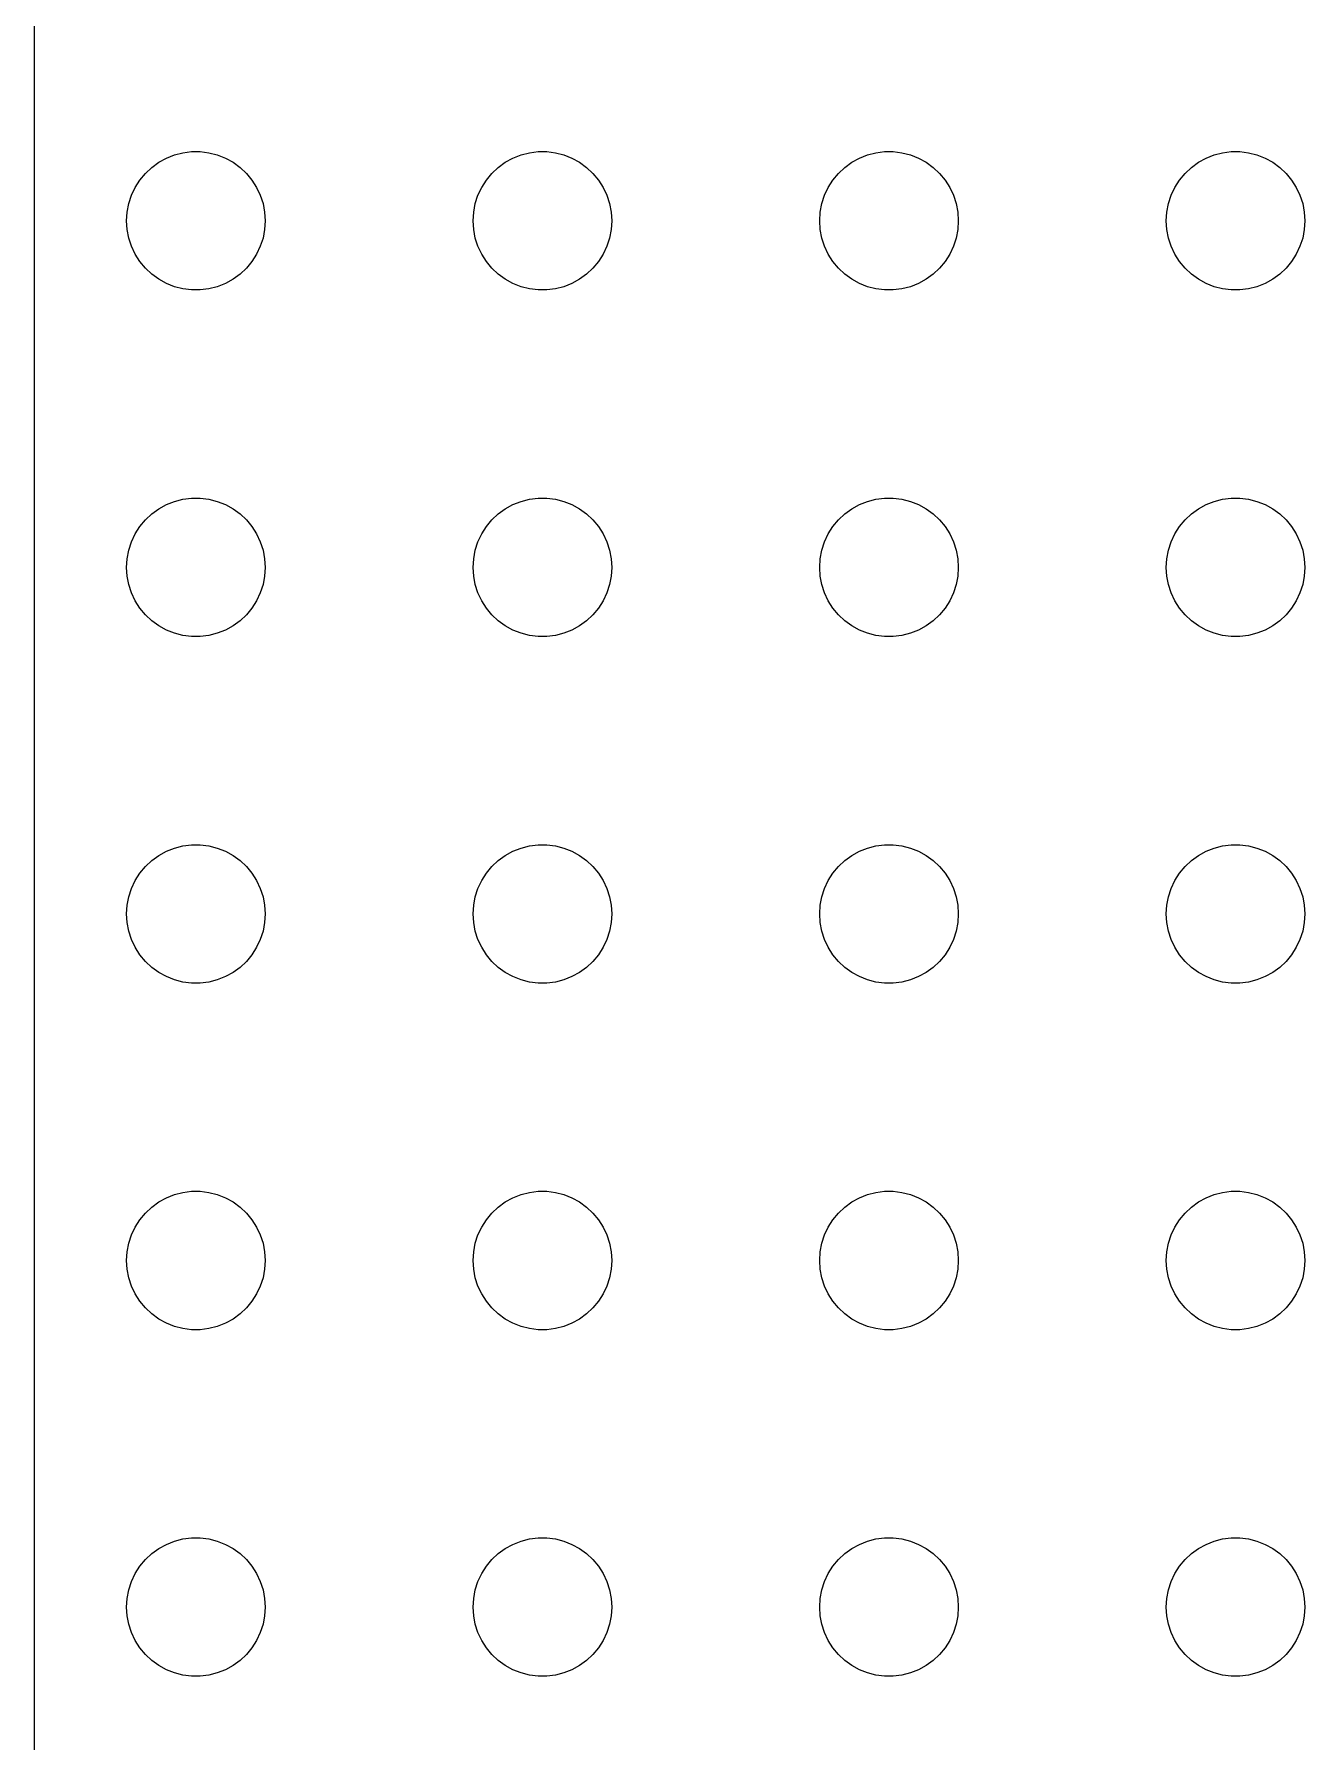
# Model space of a CAD drawing. Header units: metres. Extents: x -142 to 142, y -142 to 142.
# Drawn here: x -142 to -87, y -5.8 to 68.1 of the extents above; entities that cross this region are included whole.
import ezdxf

# ---------------------------------------------------------------- set-up
doc = ezdxf.new("R2010")
doc.units = ezdxf.units.M

msp = doc.modelspace()

# ---------------------------------------------------------------- linework, layer by layer
for p, q in [((-142, 137), (-142, -137)), ((-136.277, 62.7145), (-135.927, 62.8532)), ((-135.927, 62.8532), (-135.562, 62.9469)), ((-135.562, 62.9469), (-135.188, 62.9941)), ((-135.188, 62.9941), (-134.812, 62.9941)), ((-134.812, 62.9941), (-134.438, 62.9469)), ((-134.438, 62.9469), (-134.073, 62.8532)), ((-134.073, 62.8532), (-133.723, 62.7145)), ((-121.277, 62.7145), (-120.927, 62.8532)), ((-120.927, 62.8532), (-120.562, 62.9469)), ((-120.562, 62.9469), (-120.188, 62.9941)), ((-120.188, 62.9941), (-119.812, 62.9941)), ((-119.812, 62.9941), (-119.438, 62.9469)), ((-119.438, 62.9469), (-119.073, 62.8532)), ((-119.073, 62.8532), (-118.723, 62.7145)), ((-106.277, 62.7145), (-105.927, 62.8532)), ((-105.927, 62.8532), (-105.562, 62.9469)), ((-105.562, 62.9469), (-105.188, 62.9941)), ((-105.188, 62.9941), (-104.812, 62.9941)), ((-104.812, 62.9941), (-104.438, 62.9469)), ((-104.438, 62.9469), (-104.073, 62.8532)), ((-104.073, 62.8532), (-103.723, 62.7145)), ((-91.2773, 62.7145), (-90.927, 62.8532)), ((-90.927, 62.8532), (-90.5621, 62.9469)), ((-90.5621, 62.9469), (-90.1884, 62.9941)), ((-90.1884, 62.9941), (-89.8116, 62.9941)), ((-89.8116, 62.9941), (-89.4379, 62.9469)), ((-89.4379, 62.9469), (-89.073, 62.8532)), ((-89.073, 62.8532), (-88.7227, 62.7145)), ((-137.187, 62.0536), (-136.912, 62.3115)), ((-136.912, 62.3115), (-136.607, 62.533)), ((-136.607, 62.533), (-136.277, 62.7145)), ((-133.723, 62.7145), (-133.393, 62.533)), ((-133.393, 62.533), (-133.088, 62.3115)), ((-133.088, 62.3115), (-132.813, 62.0536)), ((-122.187, 62.0536), (-121.912, 62.3115)), ((-121.912, 62.3115), (-121.607, 62.533)), ((-121.607, 62.533), (-121.277, 62.7145)), ((-118.723, 62.7145), (-118.393, 62.533)), ((-118.393, 62.533), (-118.088, 62.3115)), ((-118.088, 62.3115), (-117.813, 62.0536)), ((-107.187, 62.0536), (-106.912, 62.3115)), ((-106.912, 62.3115), (-106.607, 62.533)), ((-106.607, 62.533), (-106.277, 62.7145)), ((-103.723, 62.7145), (-103.393, 62.533)), ((-103.393, 62.533), (-103.088, 62.3115)), ((-103.088, 62.3115), (-102.813, 62.0536)), ((-92.1869, 62.0536), (-91.9123, 62.3115)), ((-91.9123, 62.3115), (-91.6075, 62.533)), ((-91.6075, 62.533), (-91.2773, 62.7145)), ((-88.7227, 62.7145), (-88.3925, 62.533)), ((-88.3925, 62.533), (-88.0877, 62.3115)), ((-88.0877, 62.3115), (-87.8131, 62.0536)), ((-137.789, 61.1044), (-137.629, 61.4453)), ((-137.629, 61.4453), (-137.427, 61.7634)), ((-137.427, 61.7634), (-137.187, 62.0536)), ((-132.813, 62.0536), (-132.573, 61.7634)), ((-132.573, 61.7634), (-132.371, 61.4453)), ((-132.371, 61.4453), (-132.211, 61.1044)), ((-122.789, 61.1044), (-122.629, 61.4453)), ((-122.629, 61.4453), (-122.427, 61.7634)), ((-122.427, 61.7634), (-122.187, 62.0536)), ((-117.813, 62.0536), (-117.573, 61.7634)), ((-117.573, 61.7634), (-117.371, 61.4453)), ((-117.371, 61.4453), (-117.211, 61.1044)), ((-107.789, 61.1044), (-107.629, 61.4453)), ((-107.629, 61.4453), (-107.427, 61.7634)), ((-107.427, 61.7634), (-107.187, 62.0536)), ((-102.813, 62.0536), (-102.573, 61.7634)), ((-102.573, 61.7634), (-102.371, 61.4453)), ((-102.371, 61.4453), (-102.211, 61.1044)), ((-92.7893, 61.1044), (-92.6289, 61.4453)), ((-92.6289, 61.4453), (-92.427, 61.7634)), ((-92.427, 61.7634), (-92.1869, 62.0536)), ((-87.8131, 62.0536), (-87.573, 61.7634)), ((-87.573, 61.7634), (-87.3711, 61.4453)), ((-87.3711, 61.4453), (-87.2107, 61.1044)), ((-137.976, 60.376), (-137.906, 60.7461)), ((-137.906, 60.7461), (-137.789, 61.1044)), ((-132.211, 61.1044), (-132.094, 60.7461)), ((-132.094, 60.7461), (-132.024, 60.376)), ((-122.976, 60.376), (-122.906, 60.7461)), ((-122.906, 60.7461), (-122.789, 61.1044)), ((-117.211, 61.1044), (-117.094, 60.7461)), ((-117.094, 60.7461), (-117.024, 60.376)), ((-107.976, 60.376), (-107.906, 60.7461)), ((-107.906, 60.7461), (-107.789, 61.1044)), ((-102.211, 61.1044), (-102.094, 60.7461)), ((-102.094, 60.7461), (-102.024, 60.376)), ((-92.9763, 60.376), (-92.9057, 60.7461)), ((-92.9057, 60.7461), (-92.7893, 61.1044)), ((-87.2107, 61.1044), (-87.0943, 60.7461)), ((-87.0943, 60.7461), (-87.0237, 60.376)), ((-138, 60), (-137.976, 60.376)), ((-137.976, 59.624), (-138, 60)), ((-132.024, 60.376), (-132, 60)), ((-132, 60), (-132.024, 59.624)), ((-123, 60), (-122.976, 60.376)), ((-122.976, 59.624), (-123, 60)), ((-117.024, 60.376), (-117, 60)), ((-117, 60), (-117.024, 59.624)), ((-108, 60), (-107.976, 60.376)), ((-107.976, 59.624), (-108, 60)), ((-102.024, 60.376), (-102, 60)), ((-102, 60), (-102.024, 59.624)), ((-93, 60), (-92.9763, 60.376)), ((-92.9763, 59.624), (-93, 60)), ((-87.0237, 60.376), (-87, 60)), ((-87, 60), (-87.0237, 59.624)), ((-137.906, 59.2539), (-137.976, 59.624)), ((-137.789, 58.8956), (-137.906, 59.2539)), ((-132.094, 59.2539), (-132.211, 58.8956)), ((-132.024, 59.624), (-132.094, 59.2539)), ((-122.906, 59.2539), (-122.976, 59.624)), ((-122.789, 58.8956), (-122.906, 59.2539)), ((-117.094, 59.2539), (-117.211, 58.8956)), ((-117.024, 59.624), (-117.094, 59.2539)), ((-107.906, 59.2539), (-107.976, 59.624)), ((-107.789, 58.8956), (-107.906, 59.2539)), ((-102.094, 59.2539), (-102.211, 58.8956)), ((-102.024, 59.624), (-102.094, 59.2539)), ((-92.9057, 59.2539), (-92.9763, 59.624)), ((-92.7893, 58.8956), (-92.9057, 59.2539)), ((-87.0943, 59.2539), (-87.2107, 58.8956)), ((-87.0237, 59.624), (-87.0943, 59.2539)), ((-137.629, 58.5547), (-137.789, 58.8956)), ((-137.427, 58.2366), (-137.629, 58.5547)), ((-132.371, 58.5547), (-132.573, 58.2366)), ((-132.211, 58.8956), (-132.371, 58.5547)), ((-122.629, 58.5547), (-122.789, 58.8956)), ((-122.427, 58.2366), (-122.629, 58.5547)), ((-117.371, 58.5547), (-117.573, 58.2366)), ((-117.211, 58.8956), (-117.371, 58.5547)), ((-107.629, 58.5547), (-107.789, 58.8956)), ((-107.427, 58.2366), (-107.629, 58.5547)), ((-102.371, 58.5547), (-102.573, 58.2366)), ((-102.211, 58.8956), (-102.371, 58.5547)), ((-92.6289, 58.5547), (-92.7893, 58.8956)), ((-92.427, 58.2366), (-92.6289, 58.5547)), ((-87.3711, 58.5547), (-87.573, 58.2366)), ((-87.2107, 58.8956), (-87.3711, 58.5547)), ((-137.187, 57.9464), (-137.427, 58.2366)), ((-136.912, 57.6885), (-137.187, 57.9464)), ((-136.607, 57.467), (-136.912, 57.6885)), ((-133.088, 57.6885), (-133.393, 57.467)), ((-132.813, 57.9464), (-133.088, 57.6885)), ((-132.573, 58.2366), (-132.813, 57.9464)), ((-122.187, 57.9464), (-122.427, 58.2366)), ((-121.912, 57.6885), (-122.187, 57.9464)), ((-121.607, 57.467), (-121.912, 57.6885)), ((-118.088, 57.6885), (-118.393, 57.467)), ((-117.813, 57.9464), (-118.088, 57.6885)), ((-117.573, 58.2366), (-117.813, 57.9464)), ((-107.187, 57.9464), (-107.427, 58.2366)), ((-106.912, 57.6885), (-107.187, 57.9464)), ((-106.607, 57.467), (-106.912, 57.6885)), ((-103.088, 57.6885), (-103.393, 57.467)), ((-102.813, 57.9464), (-103.088, 57.6885)), ((-102.573, 58.2366), (-102.813, 57.9464)), ((-92.1869, 57.9464), (-92.427, 58.2366)), ((-91.9123, 57.6885), (-92.1869, 57.9464)), ((-91.6075, 57.467), (-91.9123, 57.6885)), ((-88.0877, 57.6885), (-88.3925, 57.467)), ((-87.8131, 57.9464), (-88.0877, 57.6885)), ((-87.573, 58.2366), (-87.8131, 57.9464)), ((-136.277, 57.2855), (-136.607, 57.467)), ((-135.927, 57.1468), (-136.277, 57.2855)), ((-135.562, 57.0531), (-135.927, 57.1468)), ((-135.188, 57.0059), (-135.562, 57.0531)), ((-134.812, 57.0059), (-135.188, 57.0059)), ((-134.438, 57.0531), (-134.812, 57.0059)), ((-134.073, 57.1468), (-134.438, 57.0531)), ((-133.723, 57.2855), (-134.073, 57.1468)), ((-133.393, 57.467), (-133.723, 57.2855)), ((-121.277, 57.2855), (-121.607, 57.467)), ((-120.927, 57.1468), (-121.277, 57.2855)), ((-120.562, 57.0531), (-120.927, 57.1468)), ((-120.188, 57.0059), (-120.562, 57.0531)), ((-119.812, 57.0059), (-120.188, 57.0059)), ((-119.438, 57.0531), (-119.812, 57.0059)), ((-119.073, 57.1468), (-119.438, 57.0531)), ((-118.723, 57.2855), (-119.073, 57.1468)), ((-118.393, 57.467), (-118.723, 57.2855)), ((-106.277, 57.2855), (-106.607, 57.467)), ((-105.927, 57.1468), (-106.277, 57.2855)), ((-105.562, 57.0531), (-105.927, 57.1468)), ((-105.188, 57.0059), (-105.562, 57.0531)), ((-104.812, 57.0059), (-105.188, 57.0059)), ((-104.438, 57.0531), (-104.812, 57.0059)), ((-104.073, 57.1468), (-104.438, 57.0531)), ((-103.723, 57.2855), (-104.073, 57.1468)), ((-103.393, 57.467), (-103.723, 57.2855)), ((-91.2773, 57.2855), (-91.6075, 57.467)), ((-90.927, 57.1468), (-91.2773, 57.2855)), ((-90.5621, 57.0531), (-90.927, 57.1468)), ((-90.1884, 57.0059), (-90.5621, 57.0531)), ((-89.8116, 57.0059), (-90.1884, 57.0059)), ((-89.4379, 57.0531), (-89.8116, 57.0059)), ((-89.073, 57.1468), (-89.4379, 57.0531)), ((-88.7227, 57.2855), (-89.073, 57.1468)), ((-88.3925, 57.467), (-88.7227, 57.2855)), ((-137.187, 47.0536), (-136.912, 47.3115)), ((-136.912, 47.3115), (-136.607, 47.533)), ((-136.607, 47.533), (-136.277, 47.7145)), ((-136.277, 47.7145), (-135.927, 47.8532)), ((-135.927, 47.8532), (-135.562, 47.9469)), ((-135.562, 47.9469), (-135.188, 47.9941)), ((-135.188, 47.9941), (-134.812, 47.9941)), ((-134.812, 47.9941), (-134.438, 47.9469)), ((-134.438, 47.9469), (-134.073, 47.8532)), ((-134.073, 47.8532), (-133.723, 47.7145)), ((-133.723, 47.7145), (-133.393, 47.533)), ((-133.393, 47.533), (-133.088, 47.3115)), ((-133.088, 47.3115), (-132.813, 47.0536)), ((-122.187, 47.0536), (-121.912, 47.3115)), ((-121.912, 47.3115), (-121.607, 47.533)), ((-121.607, 47.533), (-121.277, 47.7145)), ((-121.277, 47.7145), (-120.927, 47.8532)), ((-120.927, 47.8532), (-120.562, 47.9469)), ((-120.562, 47.9469), (-120.188, 47.9941)), ((-120.188, 47.9941), (-119.812, 47.9941)), ((-119.812, 47.9941), (-119.438, 47.9469)), ((-119.438, 47.9469), (-119.073, 47.8532)), ((-119.073, 47.8532), (-118.723, 47.7145)), ((-118.723, 47.7145), (-118.393, 47.533)), ((-118.393, 47.533), (-118.088, 47.3115)), ((-118.088, 47.3115), (-117.813, 47.0536)), ((-107.187, 47.0536), (-106.912, 47.3115)), ((-106.912, 47.3115), (-106.607, 47.533)), ((-106.607, 47.533), (-106.277, 47.7145)), ((-106.277, 47.7145), (-105.927, 47.8532)), ((-105.927, 47.8532), (-105.562, 47.9469)), ((-105.562, 47.9469), (-105.188, 47.9941)), ((-105.188, 47.9941), (-104.812, 47.9941)), ((-104.812, 47.9941), (-104.438, 47.9469)), ((-104.438, 47.9469), (-104.073, 47.8532)), ((-104.073, 47.8532), (-103.723, 47.7145)), ((-103.723, 47.7145), (-103.393, 47.533)), ((-103.393, 47.533), (-103.088, 47.3115)), ((-103.088, 47.3115), (-102.813, 47.0536)), ((-92.1869, 47.0536), (-91.9123, 47.3115)), ((-91.9123, 47.3115), (-91.6075, 47.533)), ((-91.6075, 47.533), (-91.2773, 47.7145)), ((-91.2773, 47.7145), (-90.927, 47.8532)), ((-90.927, 47.8532), (-90.5621, 47.9469)), ((-90.5621, 47.9469), (-90.1884, 47.9941)), ((-90.1884, 47.9941), (-89.8116, 47.9941)), ((-89.8116, 47.9941), (-89.4379, 47.9469)), ((-89.4379, 47.9469), (-89.073, 47.8532)), ((-89.073, 47.8532), (-88.7227, 47.7145)), ((-88.7227, 47.7145), (-88.3925, 47.533)), ((-88.3925, 47.533), (-88.0877, 47.3115)), ((-88.0877, 47.3115), (-87.8131, 47.0536)), ((-137.629, 46.4453), (-137.427, 46.7634)), ((-137.427, 46.7634), (-137.187, 47.0536)), ((-132.813, 47.0536), (-132.573, 46.7634)), ((-132.573, 46.7634), (-132.371, 46.4453)), ((-122.629, 46.4453), (-122.427, 46.7634)), ((-122.427, 46.7634), (-122.187, 47.0536)), ((-117.813, 47.0536), (-117.573, 46.7634)), ((-117.573, 46.7634), (-117.371, 46.4453)), ((-107.629, 46.4453), (-107.427, 46.7634)), ((-107.427, 46.7634), (-107.187, 47.0536)), ((-102.813, 47.0536), (-102.573, 46.7634)), ((-102.573, 46.7634), (-102.371, 46.4453)), ((-92.6289, 46.4453), (-92.427, 46.7634)), ((-92.427, 46.7634), (-92.1869, 47.0536)), ((-87.8131, 47.0536), (-87.573, 46.7634)), ((-87.573, 46.7634), (-87.3711, 46.4453)), ((-137.906, 45.7461), (-137.789, 46.1044)), ((-137.789, 46.1044), (-137.629, 46.4453)), ((-132.371, 46.4453), (-132.211, 46.1044)), ((-132.211, 46.1044), (-132.094, 45.7461)), ((-122.906, 45.7461), (-122.789, 46.1044)), ((-122.789, 46.1044), (-122.629, 46.4453)), ((-117.371, 46.4453), (-117.211, 46.1044)), ((-117.211, 46.1044), (-117.094, 45.7461)), ((-107.906, 45.7461), (-107.789, 46.1044)), ((-107.789, 46.1044), (-107.629, 46.4453)), ((-102.371, 46.4453), (-102.211, 46.1044)), ((-102.211, 46.1044), (-102.094, 45.7461)), ((-92.9057, 45.7461), (-92.7893, 46.1044)), ((-92.7893, 46.1044), (-92.6289, 46.4453)), ((-87.3711, 46.4453), (-87.2107, 46.1044)), ((-87.2107, 46.1044), (-87.0943, 45.7461)), ((-138, 45), (-137.976, 45.376)), ((-137.976, 45.376), (-137.906, 45.7461)), ((-132.094, 45.7461), (-132.024, 45.376)), ((-132.024, 45.376), (-132, 45)), ((-123, 45), (-122.976, 45.376)), ((-122.976, 45.376), (-122.906, 45.7461)), ((-117.094, 45.7461), (-117.024, 45.376)), ((-117.024, 45.376), (-117, 45)), ((-108, 45), (-107.976, 45.376)), ((-107.976, 45.376), (-107.906, 45.7461)), ((-102.094, 45.7461), (-102.024, 45.376)), ((-102.024, 45.376), (-102, 45)), ((-93, 45), (-92.9763, 45.376)), ((-92.9763, 45.376), (-92.9057, 45.7461)), ((-87.0943, 45.7461), (-87.0237, 45.376)), ((-87.0237, 45.376), (-87, 45)), ((-137.976, 44.624), (-138, 45)), ((-137.906, 44.2539), (-137.976, 44.624)), ((-132.024, 44.624), (-132.094, 44.2539)), ((-132, 45), (-132.024, 44.624)), ((-122.976, 44.624), (-123, 45)), ((-122.906, 44.2539), (-122.976, 44.624)), ((-117.024, 44.624), (-117.094, 44.2539)), ((-117, 45), (-117.024, 44.624)), ((-107.976, 44.624), (-108, 45)), ((-107.906, 44.2539), (-107.976, 44.624)), ((-102.024, 44.624), (-102.094, 44.2539)), ((-102, 45), (-102.024, 44.624)), ((-92.9763, 44.624), (-93, 45)), ((-92.9057, 44.2539), (-92.9763, 44.624)), ((-87.0237, 44.624), (-87.0943, 44.2539)), ((-87, 45), (-87.0237, 44.624)), ((-137.789, 43.8956), (-137.906, 44.2539)), ((-137.629, 43.5547), (-137.789, 43.8956)), ((-132.211, 43.8956), (-132.371, 43.5547)), ((-132.094, 44.2539), (-132.211, 43.8956)), ((-122.789, 43.8956), (-122.906, 44.2539)), ((-122.629, 43.5547), (-122.789, 43.8956)), ((-117.211, 43.8956), (-117.371, 43.5547)), ((-117.094, 44.2539), (-117.211, 43.8956)), ((-107.789, 43.8956), (-107.906, 44.2539)), ((-107.629, 43.5547), (-107.789, 43.8956)), ((-102.211, 43.8956), (-102.371, 43.5547)), ((-102.094, 44.2539), (-102.211, 43.8956)), ((-92.7893, 43.8956), (-92.9057, 44.2539)), ((-92.6289, 43.5547), (-92.7893, 43.8956)), ((-87.2107, 43.8956), (-87.3711, 43.5547)), ((-87.0943, 44.2539), (-87.2107, 43.8956)), ((-137.427, 43.2366), (-137.629, 43.5547)), ((-137.187, 42.9464), (-137.427, 43.2366)), ((-136.912, 42.6885), (-137.187, 42.9464)), ((-132.813, 42.9464), (-133.088, 42.6885)), ((-132.573, 43.2366), (-132.813, 42.9464)), ((-132.371, 43.5547), (-132.573, 43.2366)), ((-122.427, 43.2366), (-122.629, 43.5547)), ((-122.187, 42.9464), (-122.427, 43.2366)), ((-121.912, 42.6885), (-122.187, 42.9464)), ((-117.813, 42.9464), (-118.088, 42.6885)), ((-117.573, 43.2366), (-117.813, 42.9464)), ((-117.371, 43.5547), (-117.573, 43.2366)), ((-107.427, 43.2366), (-107.629, 43.5547)), ((-107.187, 42.9464), (-107.427, 43.2366)), ((-106.912, 42.6885), (-107.187, 42.9464)), ((-102.813, 42.9464), (-103.088, 42.6885)), ((-102.573, 43.2366), (-102.813, 42.9464)), ((-102.371, 43.5547), (-102.573, 43.2366)), ((-92.427, 43.2366), (-92.6289, 43.5547)), ((-92.1869, 42.9464), (-92.427, 43.2366)), ((-91.9123, 42.6885), (-92.1869, 42.9464)), ((-87.8131, 42.9464), (-88.0877, 42.6885)), ((-87.573, 43.2366), (-87.8131, 42.9464)), ((-87.3711, 43.5547), (-87.573, 43.2366)), ((-136.607, 42.467), (-136.912, 42.6885)), ((-136.277, 42.2855), (-136.607, 42.467)), ((-135.927, 42.1468), (-136.277, 42.2855)), ((-135.562, 42.0531), (-135.927, 42.1468)), ((-134.073, 42.1468), (-134.438, 42.0531)), ((-133.723, 42.2855), (-134.073, 42.1468)), ((-133.393, 42.467), (-133.723, 42.2855)), ((-133.088, 42.6885), (-133.393, 42.467)), ((-121.607, 42.467), (-121.912, 42.6885)), ((-121.277, 42.2855), (-121.607, 42.467)), ((-120.927, 42.1468), (-121.277, 42.2855)), ((-120.562, 42.0531), (-120.927, 42.1468)), ((-119.073, 42.1468), (-119.438, 42.0531)), ((-118.723, 42.2855), (-119.073, 42.1468)), ((-118.393, 42.467), (-118.723, 42.2855)), ((-118.088, 42.6885), (-118.393, 42.467)), ((-106.607, 42.467), (-106.912, 42.6885)), ((-106.277, 42.2855), (-106.607, 42.467)), ((-105.927, 42.1468), (-106.277, 42.2855)), ((-105.562, 42.0531), (-105.927, 42.1468)), ((-104.073, 42.1468), (-104.438, 42.0531)), ((-103.723, 42.2855), (-104.073, 42.1468)), ((-103.393, 42.467), (-103.723, 42.2855)), ((-103.088, 42.6885), (-103.393, 42.467)), ((-91.6075, 42.467), (-91.9123, 42.6885)), ((-91.2773, 42.2855), (-91.6075, 42.467)), ((-90.927, 42.1468), (-91.2773, 42.2855)), ((-90.5621, 42.0531), (-90.927, 42.1468)), ((-89.073, 42.1468), (-89.4379, 42.0531)), ((-88.7227, 42.2855), (-89.073, 42.1468)), ((-88.3925, 42.467), (-88.7227, 42.2855)), ((-88.0877, 42.6885), (-88.3925, 42.467)), ((-135.188, 42.0059), (-135.562, 42.0531)), ((-134.812, 42.0059), (-135.188, 42.0059)), ((-134.438, 42.0531), (-134.812, 42.0059)), ((-120.188, 42.0059), (-120.562, 42.0531)), ((-119.812, 42.0059), (-120.188, 42.0059)), ((-119.438, 42.0531), (-119.812, 42.0059)), ((-105.188, 42.0059), (-105.562, 42.0531)), ((-104.812, 42.0059), (-105.188, 42.0059)), ((-104.438, 42.0531), (-104.812, 42.0059)), ((-90.1884, 42.0059), (-90.5621, 42.0531)), ((-89.8116, 42.0059), (-90.1884, 42.0059)), ((-89.4379, 42.0531), (-89.8116, 42.0059)), ((-136.912, 32.3115), (-136.607, 32.533)), ((-136.607, 32.533), (-136.277, 32.7145)), ((-136.277, 32.7145), (-135.927, 32.8532)), ((-135.927, 32.8532), (-135.562, 32.9469)), ((-135.562, 32.9469), (-135.188, 32.9941)), ((-135.188, 32.9941), (-134.812, 32.9941)), ((-134.812, 32.9941), (-134.438, 32.9469)), ((-134.438, 32.9469), (-134.073, 32.8532)), ((-134.073, 32.8532), (-133.723, 32.7145)), ((-133.723, 32.7145), (-133.393, 32.533)), ((-133.393, 32.533), (-133.088, 32.3115)), ((-121.912, 32.3115), (-121.607, 32.533)), ((-121.607, 32.533), (-121.277, 32.7145)), ((-121.277, 32.7145), (-120.927, 32.8532)), ((-120.927, 32.8532), (-120.562, 32.9469)), ((-120.562, 32.9469), (-120.188, 32.9941)), ((-120.188, 32.9941), (-119.812, 32.9941)), ((-119.812, 32.9941), (-119.438, 32.9469)), ((-119.438, 32.9469), (-119.073, 32.8532)), ((-119.073, 32.8532), (-118.723, 32.7145)), ((-118.723, 32.7145), (-118.393, 32.533)), ((-118.393, 32.533), (-118.088, 32.3115)), ((-106.912, 32.3115), (-106.607, 32.533)), ((-106.607, 32.533), (-106.277, 32.7145)), ((-106.277, 32.7145), (-105.927, 32.8532)), ((-105.927, 32.8532), (-105.562, 32.9469)), ((-105.562, 32.9469), (-105.188, 32.9941)), ((-105.188, 32.9941), (-104.812, 32.9941)), ((-104.812, 32.9941), (-104.438, 32.9469)), ((-104.438, 32.9469), (-104.073, 32.8532)), ((-104.073, 32.8532), (-103.723, 32.7145)), ((-103.723, 32.7145), (-103.393, 32.533)), ((-103.393, 32.533), (-103.088, 32.3115)), ((-91.9123, 32.3115), (-91.6075, 32.533)), ((-91.6075, 32.533), (-91.2773, 32.7145)), ((-91.2773, 32.7145), (-90.927, 32.8532)), ((-90.927, 32.8532), (-90.5621, 32.9469)), ((-90.5621, 32.9469), (-90.1884, 32.9941)), ((-90.1884, 32.9941), (-89.8116, 32.9941)), ((-89.8116, 32.9941), (-89.4379, 32.9469)), ((-89.4379, 32.9469), (-89.073, 32.8532)), ((-89.073, 32.8532), (-88.7227, 32.7145)), ((-88.7227, 32.7145), (-88.3925, 32.533)), ((-88.3925, 32.533), (-88.0877, 32.3115)), ((-137.427, 31.7634), (-137.187, 32.0536)), ((-137.187, 32.0536), (-136.912, 32.3115)), ((-133.088, 32.3115), (-132.813, 32.0536)), ((-132.813, 32.0536), (-132.573, 31.7634)), ((-122.427, 31.7634), (-122.187, 32.0536)), ((-122.187, 32.0536), (-121.912, 32.3115)), ((-118.088, 32.3115), (-117.813, 32.0536)), ((-117.813, 32.0536), (-117.573, 31.7634)), ((-107.427, 31.7634), (-107.187, 32.0536)), ((-107.187, 32.0536), (-106.912, 32.3115)), ((-103.088, 32.3115), (-102.813, 32.0536)), ((-102.813, 32.0536), (-102.573, 31.7634)), ((-92.427, 31.7634), (-92.1869, 32.0536)), ((-92.1869, 32.0536), (-91.9123, 32.3115)), ((-88.0877, 32.3115), (-87.8131, 32.0536)), ((-87.8131, 32.0536), (-87.573, 31.7634)), ((-137.906, 30.7461), (-137.789, 31.1044)), ((-137.789, 31.1044), (-137.629, 31.4453)), ((-137.629, 31.4453), (-137.427, 31.7634)), ((-132.573, 31.7634), (-132.371, 31.4453)), ((-132.371, 31.4453), (-132.211, 31.1044)), ((-132.211, 31.1044), (-132.094, 30.7461)), ((-122.906, 30.7461), (-122.789, 31.1044)), ((-122.789, 31.1044), (-122.629, 31.4453)), ((-122.629, 31.4453), (-122.427, 31.7634)), ((-117.573, 31.7634), (-117.371, 31.4453)), ((-117.371, 31.4453), (-117.211, 31.1044)), ((-117.211, 31.1044), (-117.094, 30.7461)), ((-107.906, 30.7461), (-107.789, 31.1044)), ((-107.789, 31.1044), (-107.629, 31.4453)), ((-107.629, 31.4453), (-107.427, 31.7634)), ((-102.573, 31.7634), (-102.371, 31.4453)), ((-102.371, 31.4453), (-102.211, 31.1044)), ((-102.211, 31.1044), (-102.094, 30.7461)), ((-92.9057, 30.7461), (-92.7893, 31.1044)), ((-92.7893, 31.1044), (-92.6289, 31.4453)), ((-92.6289, 31.4453), (-92.427, 31.7634)), ((-87.573, 31.7634), (-87.3711, 31.4453)), ((-87.3711, 31.4453), (-87.2107, 31.1044)), ((-87.2107, 31.1044), (-87.0943, 30.7461)), ((-138, 30), (-137.976, 30.376)), ((-137.976, 30.376), (-137.906, 30.7461)), ((-132.094, 30.7461), (-132.024, 30.376)), ((-132.024, 30.376), (-132, 30)), ((-123, 30), (-122.976, 30.376)), ((-122.976, 30.376), (-122.906, 30.7461)), ((-117.094, 30.7461), (-117.024, 30.376)), ((-117.024, 30.376), (-117, 30)), ((-108, 30), (-107.976, 30.376)), ((-107.976, 30.376), (-107.906, 30.7461)), ((-102.094, 30.7461), (-102.024, 30.376)), ((-102.024, 30.376), (-102, 30)), ((-93, 30), (-92.9763, 30.376)), ((-92.9763, 30.376), (-92.9057, 30.7461)), ((-87.0943, 30.7461), (-87.0237, 30.376)), ((-87.0237, 30.376), (-87, 30)), ((-137.976, 29.624), (-138, 30)), ((-137.906, 29.2539), (-137.976, 29.624)), ((-132.024, 29.624), (-132.094, 29.2539)), ((-132, 30), (-132.024, 29.624)), ((-122.976, 29.624), (-123, 30)), ((-122.906, 29.2539), (-122.976, 29.624)), ((-117.024, 29.624), (-117.094, 29.2539)), ((-117, 30), (-117.024, 29.624)), ((-107.976, 29.624), (-108, 30)), ((-107.906, 29.2539), (-107.976, 29.624)), ((-102.024, 29.624), (-102.094, 29.2539)), ((-102, 30), (-102.024, 29.624)), ((-92.9763, 29.624), (-93, 30)), ((-92.9057, 29.2539), (-92.9763, 29.624)), ((-87.0237, 29.624), (-87.0943, 29.2539)), ((-87, 30), (-87.0237, 29.624)), ((-137.789, 28.8956), (-137.906, 29.2539)), ((-137.629, 28.5547), (-137.789, 28.8956)), ((-132.211, 28.8956), (-132.371, 28.5547)), ((-132.094, 29.2539), (-132.211, 28.8956)), ((-122.789, 28.8956), (-122.906, 29.2539)), ((-122.629, 28.5547), (-122.789, 28.8956)), ((-117.211, 28.8956), (-117.371, 28.5547)), ((-117.094, 29.2539), (-117.211, 28.8956)), ((-107.789, 28.8956), (-107.906, 29.2539)), ((-107.629, 28.5547), (-107.789, 28.8956)), ((-102.211, 28.8956), (-102.371, 28.5547)), ((-102.094, 29.2539), (-102.211, 28.8956)), ((-92.7893, 28.8956), (-92.9057, 29.2539)), ((-92.6289, 28.5547), (-92.7893, 28.8956)), ((-87.2107, 28.8956), (-87.3711, 28.5547)), ((-87.0943, 29.2539), (-87.2107, 28.8956)), ((-137.427, 28.2366), (-137.629, 28.5547)), ((-137.187, 27.9464), (-137.427, 28.2366)), ((-132.573, 28.2366), (-132.813, 27.9464)), ((-132.371, 28.5547), (-132.573, 28.2366)), ((-122.427, 28.2366), (-122.629, 28.5547)), ((-122.187, 27.9464), (-122.427, 28.2366)), ((-117.573, 28.2366), (-117.813, 27.9464)), ((-117.371, 28.5547), (-117.573, 28.2366)), ((-107.427, 28.2366), (-107.629, 28.5547)), ((-107.187, 27.9464), (-107.427, 28.2366)), ((-102.573, 28.2366), (-102.813, 27.9464)), ((-102.371, 28.5547), (-102.573, 28.2366)), ((-92.427, 28.2366), (-92.6289, 28.5547)), ((-92.1869, 27.9464), (-92.427, 28.2366)), ((-87.573, 28.2366), (-87.8131, 27.9464)), ((-87.3711, 28.5547), (-87.573, 28.2366)), ((-136.912, 27.6884), (-137.187, 27.9464)), ((-136.607, 27.467), (-136.912, 27.6884)), ((-136.277, 27.2855), (-136.607, 27.467)), ((-133.393, 27.467), (-133.723, 27.2855)), ((-133.088, 27.6884), (-133.393, 27.467)), ((-132.813, 27.9464), (-133.088, 27.6884)), ((-121.912, 27.6884), (-122.187, 27.9464)), ((-121.607, 27.467), (-121.912, 27.6884)), ((-121.277, 27.2855), (-121.607, 27.467)), ((-118.393, 27.467), (-118.723, 27.2855)), ((-118.088, 27.6884), (-118.393, 27.467)), ((-117.813, 27.9464), (-118.088, 27.6884)), ((-106.912, 27.6884), (-107.187, 27.9464)), ((-106.607, 27.467), (-106.912, 27.6884)), ((-106.277, 27.2855), (-106.607, 27.467)), ((-103.393, 27.467), (-103.723, 27.2855)), ((-103.088, 27.6884), (-103.393, 27.467)), ((-102.813, 27.9464), (-103.088, 27.6884)), ((-91.9123, 27.6884), (-92.1869, 27.9464)), ((-91.6075, 27.467), (-91.9123, 27.6884)), ((-91.2773, 27.2855), (-91.6075, 27.467)), ((-88.3925, 27.467), (-88.7227, 27.2855)), ((-88.0877, 27.6884), (-88.3925, 27.467)), ((-87.8131, 27.9464), (-88.0877, 27.6884)), ((-135.927, 27.1468), (-136.277, 27.2855)), ((-135.562, 27.0531), (-135.927, 27.1468)), ((-135.188, 27.0059), (-135.562, 27.0531)), ((-134.812, 27.0059), (-135.188, 27.0059)), ((-134.438, 27.0531), (-134.812, 27.0059)), ((-134.073, 27.1468), (-134.438, 27.0531)), ((-133.723, 27.2855), (-134.073, 27.1468)), ((-120.927, 27.1468), (-121.277, 27.2855)), ((-120.562, 27.0531), (-120.927, 27.1468)), ((-120.188, 27.0059), (-120.562, 27.0531)), ((-119.812, 27.0059), (-120.188, 27.0059)), ((-119.438, 27.0531), (-119.812, 27.0059)), ((-119.073, 27.1468), (-119.438, 27.0531)), ((-118.723, 27.2855), (-119.073, 27.1468)), ((-105.927, 27.1468), (-106.277, 27.2855)), ((-105.562, 27.0531), (-105.927, 27.1468)), ((-105.188, 27.0059), (-105.562, 27.0531)), ((-104.812, 27.0059), (-105.188, 27.0059)), ((-104.438, 27.0531), (-104.812, 27.0059)), ((-104.073, 27.1468), (-104.438, 27.0531)), ((-103.723, 27.2855), (-104.073, 27.1468)), ((-90.927, 27.1468), (-91.2773, 27.2855)), ((-90.5621, 27.0531), (-90.927, 27.1468)), ((-90.1884, 27.0059), (-90.5621, 27.0531)), ((-89.8116, 27.0059), (-90.1884, 27.0059)), ((-89.4379, 27.0531), (-89.8116, 27.0059)), ((-89.073, 27.1468), (-89.4379, 27.0531)), ((-88.7227, 27.2855), (-89.073, 27.1468)), ((-136.277, 17.7145), (-135.927, 17.8532)), ((-135.927, 17.8532), (-135.562, 17.9469)), ((-135.562, 17.9469), (-135.188, 17.9941)), ((-135.188, 17.9941), (-134.812, 17.9941)), ((-134.812, 17.9941), (-134.438, 17.9469)), ((-134.438, 17.9469), (-134.073, 17.8532)), ((-134.073, 17.8532), (-133.723, 17.7145)), ((-121.277, 17.7145), (-120.927, 17.8532)), ((-120.927, 17.8532), (-120.562, 17.9469)), ((-120.562, 17.9469), (-120.188, 17.9941)), ((-120.188, 17.9941), (-119.812, 17.9941)), ((-119.812, 17.9941), (-119.438, 17.9469)), ((-119.438, 17.9469), (-119.073, 17.8532)), ((-119.073, 17.8532), (-118.723, 17.7145)), ((-106.277, 17.7145), (-105.927, 17.8532)), ((-105.927, 17.8532), (-105.562, 17.9469)), ((-105.562, 17.9469), (-105.188, 17.9941)), ((-105.188, 17.9941), (-104.812, 17.9941)), ((-104.812, 17.9941), (-104.438, 17.9469)), ((-104.438, 17.9469), (-104.073, 17.8532)), ((-104.073, 17.8532), (-103.723, 17.7145)), ((-91.2773, 17.7145), (-90.927, 17.8532)), ((-90.927, 17.8532), (-90.5621, 17.9469)), ((-90.5621, 17.9469), (-90.1884, 17.9941)), ((-90.1884, 17.9941), (-89.8116, 17.9941)), ((-89.8116, 17.9941), (-89.4379, 17.9469)), ((-89.4379, 17.9469), (-89.073, 17.8532)), ((-89.073, 17.8532), (-88.7227, 17.7145)), ((-137.427, 16.7634), (-137.187, 17.0536)), ((-137.187, 17.0536), (-136.912, 17.3115)), ((-136.912, 17.3115), (-136.607, 17.533)), ((-136.607, 17.533), (-136.277, 17.7145)), ((-133.723, 17.7145), (-133.393, 17.533)), ((-133.393, 17.533), (-133.088, 17.3115)), ((-133.088, 17.3115), (-132.813, 17.0536)), ((-132.813, 17.0536), (-132.573, 16.7634)), ((-122.427, 16.7634), (-122.187, 17.0536)), ((-122.187, 17.0536), (-121.912, 17.3115)), ((-121.912, 17.3115), (-121.607, 17.533)), ((-121.607, 17.533), (-121.277, 17.7145)), ((-118.723, 17.7145), (-118.393, 17.533)), ((-118.393, 17.533), (-118.088, 17.3115)), ((-118.088, 17.3115), (-117.813, 17.0536)), ((-117.813, 17.0536), (-117.573, 16.7634)), ((-107.427, 16.7634), (-107.187, 17.0536)), ((-107.187, 17.0536), (-106.912, 17.3115)), ((-106.912, 17.3115), (-106.607, 17.533)), ((-106.607, 17.533), (-106.277, 17.7145)), ((-103.723, 17.7145), (-103.393, 17.533)), ((-103.393, 17.533), (-103.088, 17.3115)), ((-103.088, 17.3115), (-102.813, 17.0536)), ((-102.813, 17.0536), (-102.573, 16.7634)), ((-92.427, 16.7634), (-92.1869, 17.0536)), ((-92.1869, 17.0536), (-91.9123, 17.3115)), ((-91.9123, 17.3115), (-91.6075, 17.533)), ((-91.6075, 17.533), (-91.2773, 17.7145)), ((-88.7227, 17.7145), (-88.3925, 17.533)), ((-88.3925, 17.533), (-88.0877, 17.3115)), ((-88.0877, 17.3115), (-87.8131, 17.0536)), ((-87.8131, 17.0536), (-87.573, 16.7634)), ((-137.789, 16.1044), (-137.629, 16.4453)), ((-137.629, 16.4453), (-137.427, 16.7634)), ((-132.573, 16.7634), (-132.371, 16.4453)), ((-132.371, 16.4453), (-132.211, 16.1044)), ((-122.789, 16.1044), (-122.629, 16.4453)), ((-122.629, 16.4453), (-122.427, 16.7634)), ((-117.573, 16.7634), (-117.371, 16.4453)), ((-117.371, 16.4453), (-117.211, 16.1044)), ((-107.789, 16.1044), (-107.629, 16.4453)), ((-107.629, 16.4453), (-107.427, 16.7634)), ((-102.573, 16.7634), (-102.371, 16.4453)), ((-102.371, 16.4453), (-102.211, 16.1044)), ((-92.7893, 16.1044), (-92.6289, 16.4453)), ((-92.6289, 16.4453), (-92.427, 16.7634)), ((-87.573, 16.7634), (-87.3711, 16.4453)), ((-87.3711, 16.4453), (-87.2107, 16.1044)), ((-137.976, 15.376), (-137.906, 15.7461)), ((-137.906, 15.7461), (-137.789, 16.1044)), ((-132.211, 16.1044), (-132.094, 15.7461)), ((-132.094, 15.7461), (-132.024, 15.376)), ((-122.976, 15.376), (-122.906, 15.7461)), ((-122.906, 15.7461), (-122.789, 16.1044)), ((-117.211, 16.1044), (-117.094, 15.7461)), ((-117.094, 15.7461), (-117.024, 15.376)), ((-107.976, 15.376), (-107.906, 15.7461)), ((-107.906, 15.7461), (-107.789, 16.1044)), ((-102.211, 16.1044), (-102.094, 15.7461)), ((-102.094, 15.7461), (-102.024, 15.376)), ((-92.9763, 15.376), (-92.9057, 15.7461)), ((-92.9057, 15.7461), (-92.7893, 16.1044)), ((-87.2107, 16.1044), (-87.0943, 15.7461)), ((-87.0943, 15.7461), (-87.0237, 15.376)), ((-138, 15), (-137.976, 15.376)), ((-137.976, 14.624), (-138, 15)), ((-132.024, 15.376), (-132, 15)), ((-132, 15), (-132.024, 14.624)), ((-123, 15), (-122.976, 15.376)), ((-122.976, 14.624), (-123, 15)), ((-117.024, 15.376), (-117, 15)), ((-117, 15), (-117.024, 14.624)), ((-108, 15), (-107.976, 15.376)), ((-107.976, 14.624), (-108, 15)), ((-102.024, 15.376), (-102, 15)), ((-102, 15), (-102.024, 14.624)), ((-93, 15), (-92.9763, 15.376)), ((-92.9763, 14.624), (-93, 15)), ((-87.0237, 15.376), (-87, 15)), ((-87, 15), (-87.0237, 14.624)), ((-137.906, 14.2539), (-137.976, 14.624)), ((-137.789, 13.8956), (-137.906, 14.2539)), ((-132.094, 14.2539), (-132.211, 13.8956)), ((-132.024, 14.624), (-132.094, 14.2539)), ((-122.906, 14.2539), (-122.976, 14.624)), ((-122.789, 13.8956), (-122.906, 14.2539)), ((-117.094, 14.2539), (-117.211, 13.8956)), ((-117.024, 14.624), (-117.094, 14.2539)), ((-107.906, 14.2539), (-107.976, 14.624)), ((-107.789, 13.8956), (-107.906, 14.2539)), ((-102.094, 14.2539), (-102.211, 13.8956)), ((-102.024, 14.624), (-102.094, 14.2539)), ((-92.9057, 14.2539), (-92.9763, 14.624)), ((-92.7893, 13.8956), (-92.9057, 14.2539)), ((-87.0943, 14.2539), (-87.2107, 13.8956)), ((-87.0237, 14.624), (-87.0943, 14.2539)), ((-137.629, 13.5547), (-137.789, 13.8956)), ((-137.427, 13.2366), (-137.629, 13.5547)), ((-132.371, 13.5547), (-132.573, 13.2366)), ((-132.211, 13.8956), (-132.371, 13.5547)), ((-122.629, 13.5547), (-122.789, 13.8956)), ((-122.427, 13.2366), (-122.629, 13.5547)), ((-117.371, 13.5547), (-117.573, 13.2366)), ((-117.211, 13.8956), (-117.371, 13.5547)), ((-107.629, 13.5547), (-107.789, 13.8956)), ((-107.427, 13.2366), (-107.629, 13.5547)), ((-102.371, 13.5547), (-102.573, 13.2366)), ((-102.211, 13.8956), (-102.371, 13.5547)), ((-92.6289, 13.5547), (-92.7893, 13.8956)), ((-92.427, 13.2366), (-92.6289, 13.5547)), ((-87.3711, 13.5547), (-87.573, 13.2366)), ((-87.2107, 13.8956), (-87.3711, 13.5547)), ((-137.187, 12.9464), (-137.427, 13.2366)), ((-136.912, 12.6884), (-137.187, 12.9464)), ((-136.607, 12.467), (-136.912, 12.6884)), ((-133.088, 12.6884), (-133.393, 12.467)), ((-132.813, 12.9464), (-133.088, 12.6884)), ((-132.573, 13.2366), (-132.813, 12.9464)), ((-122.187, 12.9464), (-122.427, 13.2366)), ((-121.912, 12.6884), (-122.187, 12.9464)), ((-121.607, 12.467), (-121.912, 12.6884)), ((-118.088, 12.6884), (-118.393, 12.467)), ((-117.813, 12.9464), (-118.088, 12.6884)), ((-117.573, 13.2366), (-117.813, 12.9464)), ((-107.187, 12.9464), (-107.427, 13.2366)), ((-106.912, 12.6884), (-107.187, 12.9464)), ((-106.607, 12.467), (-106.912, 12.6884)), ((-103.088, 12.6884), (-103.393, 12.467)), ((-102.813, 12.9464), (-103.088, 12.6884)), ((-102.573, 13.2366), (-102.813, 12.9464)), ((-92.1869, 12.9464), (-92.427, 13.2366)), ((-91.9123, 12.6884), (-92.1869, 12.9464)), ((-91.6075, 12.467), (-91.9123, 12.6884)), ((-88.0877, 12.6884), (-88.3925, 12.467)), ((-87.8131, 12.9464), (-88.0877, 12.6884)), ((-87.573, 13.2366), (-87.8131, 12.9464)), ((-136.277, 12.2855), (-136.607, 12.467)), ((-135.927, 12.1468), (-136.277, 12.2855)), ((-135.562, 12.0531), (-135.927, 12.1468)), ((-135.188, 12.0059), (-135.562, 12.0531)), ((-134.812, 12.0059), (-135.188, 12.0059)), ((-134.438, 12.0531), (-134.812, 12.0059)), ((-134.073, 12.1468), (-134.438, 12.0531)), ((-133.723, 12.2855), (-134.073, 12.1468)), ((-133.393, 12.467), (-133.723, 12.2855)), ((-121.277, 12.2855), (-121.607, 12.467)), ((-120.927, 12.1468), (-121.277, 12.2855)), ((-120.562, 12.0531), (-120.927, 12.1468)), ((-120.188, 12.0059), (-120.562, 12.0531)), ((-119.812, 12.0059), (-120.188, 12.0059)), ((-119.438, 12.0531), (-119.812, 12.0059)), ((-119.073, 12.1468), (-119.438, 12.0531)), ((-118.723, 12.2855), (-119.073, 12.1468)), ((-118.393, 12.467), (-118.723, 12.2855)), ((-106.277, 12.2855), (-106.607, 12.467)), ((-105.927, 12.1468), (-106.277, 12.2855)), ((-105.562, 12.0531), (-105.927, 12.1468)), ((-105.188, 12.0059), (-105.562, 12.0531)), ((-104.812, 12.0059), (-105.188, 12.0059)), ((-104.438, 12.0531), (-104.812, 12.0059)), ((-104.073, 12.1468), (-104.438, 12.0531)), ((-103.723, 12.2855), (-104.073, 12.1468)), ((-103.393, 12.467), (-103.723, 12.2855)), ((-91.2773, 12.2855), (-91.6075, 12.467)), ((-90.927, 12.1468), (-91.2773, 12.2855)), ((-90.5621, 12.0531), (-90.927, 12.1468)), ((-90.1884, 12.0059), (-90.5621, 12.0531)), ((-89.8116, 12.0059), (-90.1884, 12.0059)), ((-89.4379, 12.0531), (-89.8116, 12.0059)), ((-89.073, 12.1468), (-89.4379, 12.0531)), ((-88.7227, 12.2855), (-89.073, 12.1468)), ((-88.3925, 12.467), (-88.7227, 12.2855)), ((-135.562, 2.94685), (-135.188, 2.99408)), ((-135.188, 2.99408), (-134.812, 2.99408)), ((-134.812, 2.99408), (-134.438, 2.94685)), ((-120.562, 2.94685), (-120.188, 2.99408)), ((-120.188, 2.99408), (-119.812, 2.99408)), ((-119.812, 2.99408), (-119.438, 2.94685)), ((-105.562, 2.94685), (-105.188, 2.99408)), ((-105.188, 2.99408), (-104.812, 2.99408)), ((-104.812, 2.99408), (-104.438, 2.94685)), ((-90.5621, 2.94685), (-90.1884, 2.99408)), ((-90.1884, 2.99408), (-89.8116, 2.99408)), ((-89.8116, 2.99408), (-89.4379, 2.94685)), ((-137.187, 2.05363), (-136.912, 2.31154)), ((-136.912, 2.31154), (-136.607, 2.53297)), ((-136.607, 2.53297), (-136.277, 2.71448)), ((-136.277, 2.71448), (-135.927, 2.85316)), ((-135.927, 2.85316), (-135.562, 2.94685)), ((-134.438, 2.94685), (-134.073, 2.85316)), ((-134.073, 2.85316), (-133.723, 2.71448)), ((-133.723, 2.71448), (-133.393, 2.53297)), ((-133.393, 2.53297), (-133.088, 2.31154)), ((-133.088, 2.31154), (-132.813, 2.05363)), ((-122.187, 2.05363), (-121.912, 2.31154)), ((-121.912, 2.31154), (-121.607, 2.53297)), ((-121.607, 2.53297), (-121.277, 2.71448)), ((-121.277, 2.71448), (-120.927, 2.85316)), ((-120.927, 2.85316), (-120.562, 2.94685)), ((-119.438, 2.94685), (-119.073, 2.85316)), ((-119.073, 2.85316), (-118.723, 2.71448)), ((-118.723, 2.71448), (-118.393, 2.53297)), ((-118.393, 2.53297), (-118.088, 2.31154)), ((-118.088, 2.31154), (-117.813, 2.05363)), ((-107.187, 2.05363), (-106.912, 2.31154)), ((-106.912, 2.31154), (-106.607, 2.53297)), ((-106.607, 2.53297), (-106.277, 2.71448)), ((-106.277, 2.71448), (-105.927, 2.85316)), ((-105.927, 2.85316), (-105.562, 2.94685)), ((-104.438, 2.94685), (-104.073, 2.85316)), ((-104.073, 2.85316), (-103.723, 2.71448)), ((-103.723, 2.71448), (-103.393, 2.53297)), ((-103.393, 2.53297), (-103.088, 2.31154)), ((-103.088, 2.31154), (-102.813, 2.05363)), ((-92.1869, 2.05363), (-91.9123, 2.31154)), ((-91.9123, 2.31154), (-91.6075, 2.53297)), ((-91.6075, 2.53297), (-91.2773, 2.71448)), ((-91.2773, 2.71448), (-90.927, 2.85316)), ((-90.927, 2.85316), (-90.5621, 2.94685)), ((-89.4379, 2.94685), (-89.073, 2.85316)), ((-89.073, 2.85316), (-88.7227, 2.71448)), ((-88.7227, 2.71448), (-88.3925, 2.53297)), ((-88.3925, 2.53297), (-88.0877, 2.31154)), ((-88.0877, 2.31154), (-87.8131, 2.05363)), ((-137.629, 1.44525), (-137.427, 1.76335)), ((-137.427, 1.76335), (-137.187, 2.05363)), ((-132.813, 2.05363), (-132.573, 1.76335)), ((-132.573, 1.76335), (-132.371, 1.44525)), ((-122.629, 1.44525), (-122.427, 1.76335)), ((-122.427, 1.76335), (-122.187, 2.05363)), ((-117.813, 2.05363), (-117.573, 1.76335)), ((-117.573, 1.76335), (-117.371, 1.44525)), ((-107.629, 1.44525), (-107.427, 1.76335)), ((-107.427, 1.76335), (-107.187, 2.05363)), ((-102.813, 2.05363), (-102.573, 1.76335)), ((-102.573, 1.76335), (-102.371, 1.44525)), ((-92.6289, 1.44525), (-92.427, 1.76335)), ((-92.427, 1.76335), (-92.1869, 2.05363)), ((-87.8131, 2.05363), (-87.573, 1.76335)), ((-87.573, 1.76335), (-87.3711, 1.44525)), ((-137.976, 0.37599), (-137.906, 0.74606)), ((-137.906, 0.74606), (-137.789, 1.10437)), ((-137.789, 1.10437), (-137.629, 1.44525)), ((-132.371, 1.44525), (-132.211, 1.10437)), ((-132.211, 1.10437), (-132.094, 0.74606)), ((-132.094, 0.74606), (-132.024, 0.37599)), ((-122.976, 0.37599), (-122.906, 0.74606)), ((-122.906, 0.74606), (-122.789, 1.10437)), ((-122.789, 1.10437), (-122.629, 1.44525)), ((-117.371, 1.44525), (-117.211, 1.10437)), ((-117.211, 1.10437), (-117.094, 0.74606)), ((-117.094, 0.74606), (-117.024, 0.37599)), ((-107.976, 0.37599), (-107.906, 0.74606)), ((-107.906, 0.74606), (-107.789, 1.10437)), ((-107.789, 1.10437), (-107.629, 1.44525)), ((-102.371, 1.44525), (-102.211, 1.10437)), ((-102.211, 1.10437), (-102.094, 0.74606)), ((-102.094, 0.74606), (-102.024, 0.37599)), ((-92.9763, 0.37599), (-92.9057, 0.74606)), ((-92.9057, 0.74606), (-92.7893, 1.10437)), ((-92.7893, 1.10437), (-92.6289, 1.44525)), ((-87.3711, 1.44525), (-87.2107, 1.10437)), ((-87.2107, 1.10437), (-87.0943, 0.74606)), ((-87.0943, 0.74606), (-87.0237, 0.37599)), ((-138, 0), (-137.976, 0.37599)), ((-137.976, -0.37599), (-138, 0)), ((-132.024, 0.37599), (-132, 0)), ((-132, 0), (-132.024, -0.37599)), ((-123, 0), (-122.976, 0.37599)), ((-122.976, -0.37599), (-123, 0)), ((-117.024, 0.37599), (-117, 0)), ((-117, 0), (-117.024, -0.37599)), ((-108, 0), (-107.976, 0.37599)), ((-107.976, -0.37599), (-108, 0)), ((-102.024, 0.37599), (-102, 0)), ((-102, 0), (-102.024, -0.37599)), ((-93, 0), (-92.9763, 0.37599)), ((-92.9763, -0.37599), (-93, 0)), ((-87.0237, 0.37599), (-87, 0)), ((-87, 0), (-87.0237, -0.37599)), ((-137.906, -0.74606), (-137.976, -0.37599)), ((-132.024, -0.37599), (-132.094, -0.74606)), ((-122.906, -0.74606), (-122.976, -0.37599)), ((-117.024, -0.37599), (-117.094, -0.74606)), ((-107.906, -0.74606), (-107.976, -0.37599)), ((-102.024, -0.37599), (-102.094, -0.74606)), ((-92.9057, -0.74606), (-92.9763, -0.37599)), ((-87.0237, -0.37599), (-87.0943, -0.74606)), ((-137.789, -1.10437), (-137.906, -0.74606)), ((-137.629, -1.44525), (-137.789, -1.10437)), ((-137.427, -1.76335), (-137.629, -1.44525)), ((-132.371, -1.44525), (-132.573, -1.76335)), ((-132.211, -1.10437), (-132.371, -1.44525)), ((-132.094, -0.74606), (-132.211, -1.10437)), ((-122.789, -1.10437), (-122.906, -0.74606)), ((-122.629, -1.44525), (-122.789, -1.10437)), ((-122.427, -1.76335), (-122.629, -1.44525)), ((-117.371, -1.44525), (-117.573, -1.76335)), ((-117.211, -1.10437), (-117.371, -1.44525)), ((-117.094, -0.74606), (-117.211, -1.10437)), ((-107.789, -1.10437), (-107.906, -0.74606)), ((-107.629, -1.44525), (-107.789, -1.10437)), ((-107.427, -1.76335), (-107.629, -1.44525)), ((-102.371, -1.44525), (-102.573, -1.76335)), ((-102.211, -1.10437), (-102.371, -1.44525)), ((-102.094, -0.74606), (-102.211, -1.10437)), ((-92.7893, -1.10437), (-92.9057, -0.74606)), ((-92.6289, -1.44525), (-92.7893, -1.10437)), ((-92.427, -1.76335), (-92.6289, -1.44525)), ((-87.3711, -1.44525), (-87.573, -1.76335)), ((-87.2107, -1.10437), (-87.3711, -1.44525)), ((-87.0943, -0.74606), (-87.2107, -1.10437)), ((-137.187, -2.05363), (-137.427, -1.76335)), ((-136.912, -2.31154), (-137.187, -2.05363)), ((-132.813, -2.05363), (-133.088, -2.31154)), ((-132.573, -1.76335), (-132.813, -2.05363)), ((-122.187, -2.05363), (-122.427, -1.76335)), ((-121.912, -2.31154), (-122.187, -2.05363)), ((-117.813, -2.05363), (-118.088, -2.31154)), ((-117.573, -1.76335), (-117.813, -2.05363)), ((-107.187, -2.05363), (-107.427, -1.76335)), ((-106.912, -2.31154), (-107.187, -2.05363)), ((-102.813, -2.05363), (-103.088, -2.31154)), ((-102.573, -1.76335), (-102.813, -2.05363)), ((-92.1869, -2.05363), (-92.427, -1.76335)), ((-91.9123, -2.31154), (-92.1869, -2.05363)), ((-87.8131, -2.05363), (-88.0877, -2.31154)), ((-87.573, -1.76335), (-87.8131, -2.05363)), ((-136.607, -2.53297), (-136.912, -2.31154)), ((-136.277, -2.71448), (-136.607, -2.53297)), ((-135.927, -2.85316), (-136.277, -2.71448)), ((-135.562, -2.94685), (-135.927, -2.85316)), ((-135.188, -2.99408), (-135.562, -2.94685)), ((-134.438, -2.94685), (-134.812, -2.99408)), ((-134.073, -2.85316), (-134.438, -2.94685)), ((-133.723, -2.71448), (-134.073, -2.85316)), ((-133.393, -2.53297), (-133.723, -2.71448)), ((-133.088, -2.31154), (-133.393, -2.53297)), ((-121.607, -2.53297), (-121.912, -2.31154)), ((-121.277, -2.71448), (-121.607, -2.53297)), ((-120.927, -2.85316), (-121.277, -2.71448)), ((-120.562, -2.94685), (-120.927, -2.85316)), ((-120.188, -2.99408), (-120.562, -2.94685)), ((-119.438, -2.94685), (-119.812, -2.99408)), ((-119.073, -2.85316), (-119.438, -2.94685)), ((-118.723, -2.71448), (-119.073, -2.85316)), ((-118.393, -2.53297), (-118.723, -2.71448)), ((-118.088, -2.31154), (-118.393, -2.53297)), ((-106.607, -2.53297), (-106.912, -2.31154)), ((-106.277, -2.71448), (-106.607, -2.53297)), ((-105.927, -2.85316), (-106.277, -2.71448)), ((-105.562, -2.94685), (-105.927, -2.85316)), ((-105.188, -2.99408), (-105.562, -2.94685)), ((-104.438, -2.94685), (-104.812, -2.99408)), ((-104.073, -2.85316), (-104.438, -2.94685)), ((-103.723, -2.71448), (-104.073, -2.85316)), ((-103.393, -2.53297), (-103.723, -2.71448)), ((-103.088, -2.31154), (-103.393, -2.53297)), ((-91.6075, -2.53297), (-91.9123, -2.31154)), ((-91.2773, -2.71448), (-91.6075, -2.53297)), ((-90.927, -2.85316), (-91.2773, -2.71448)), ((-90.5621, -2.94685), (-90.927, -2.85316)), ((-90.1884, -2.99408), (-90.5621, -2.94685)), ((-89.4379, -2.94685), (-89.8116, -2.99408)), ((-89.073, -2.85316), (-89.4379, -2.94685)), ((-88.7227, -2.71448), (-89.073, -2.85316)), ((-88.3925, -2.53297), (-88.7227, -2.71448)), ((-88.0877, -2.31154), (-88.3925, -2.53297)), ((-134.812, -2.99408), (-135.188, -2.99408)), ((-119.812, -2.99408), (-120.188, -2.99408)), ((-104.812, -2.99408), (-105.188, -2.99408)), ((-89.8116, -2.99408), (-90.1884, -2.99408))]:
    msp.add_line(p, q)

doc.saveas('drawing.dxf')
